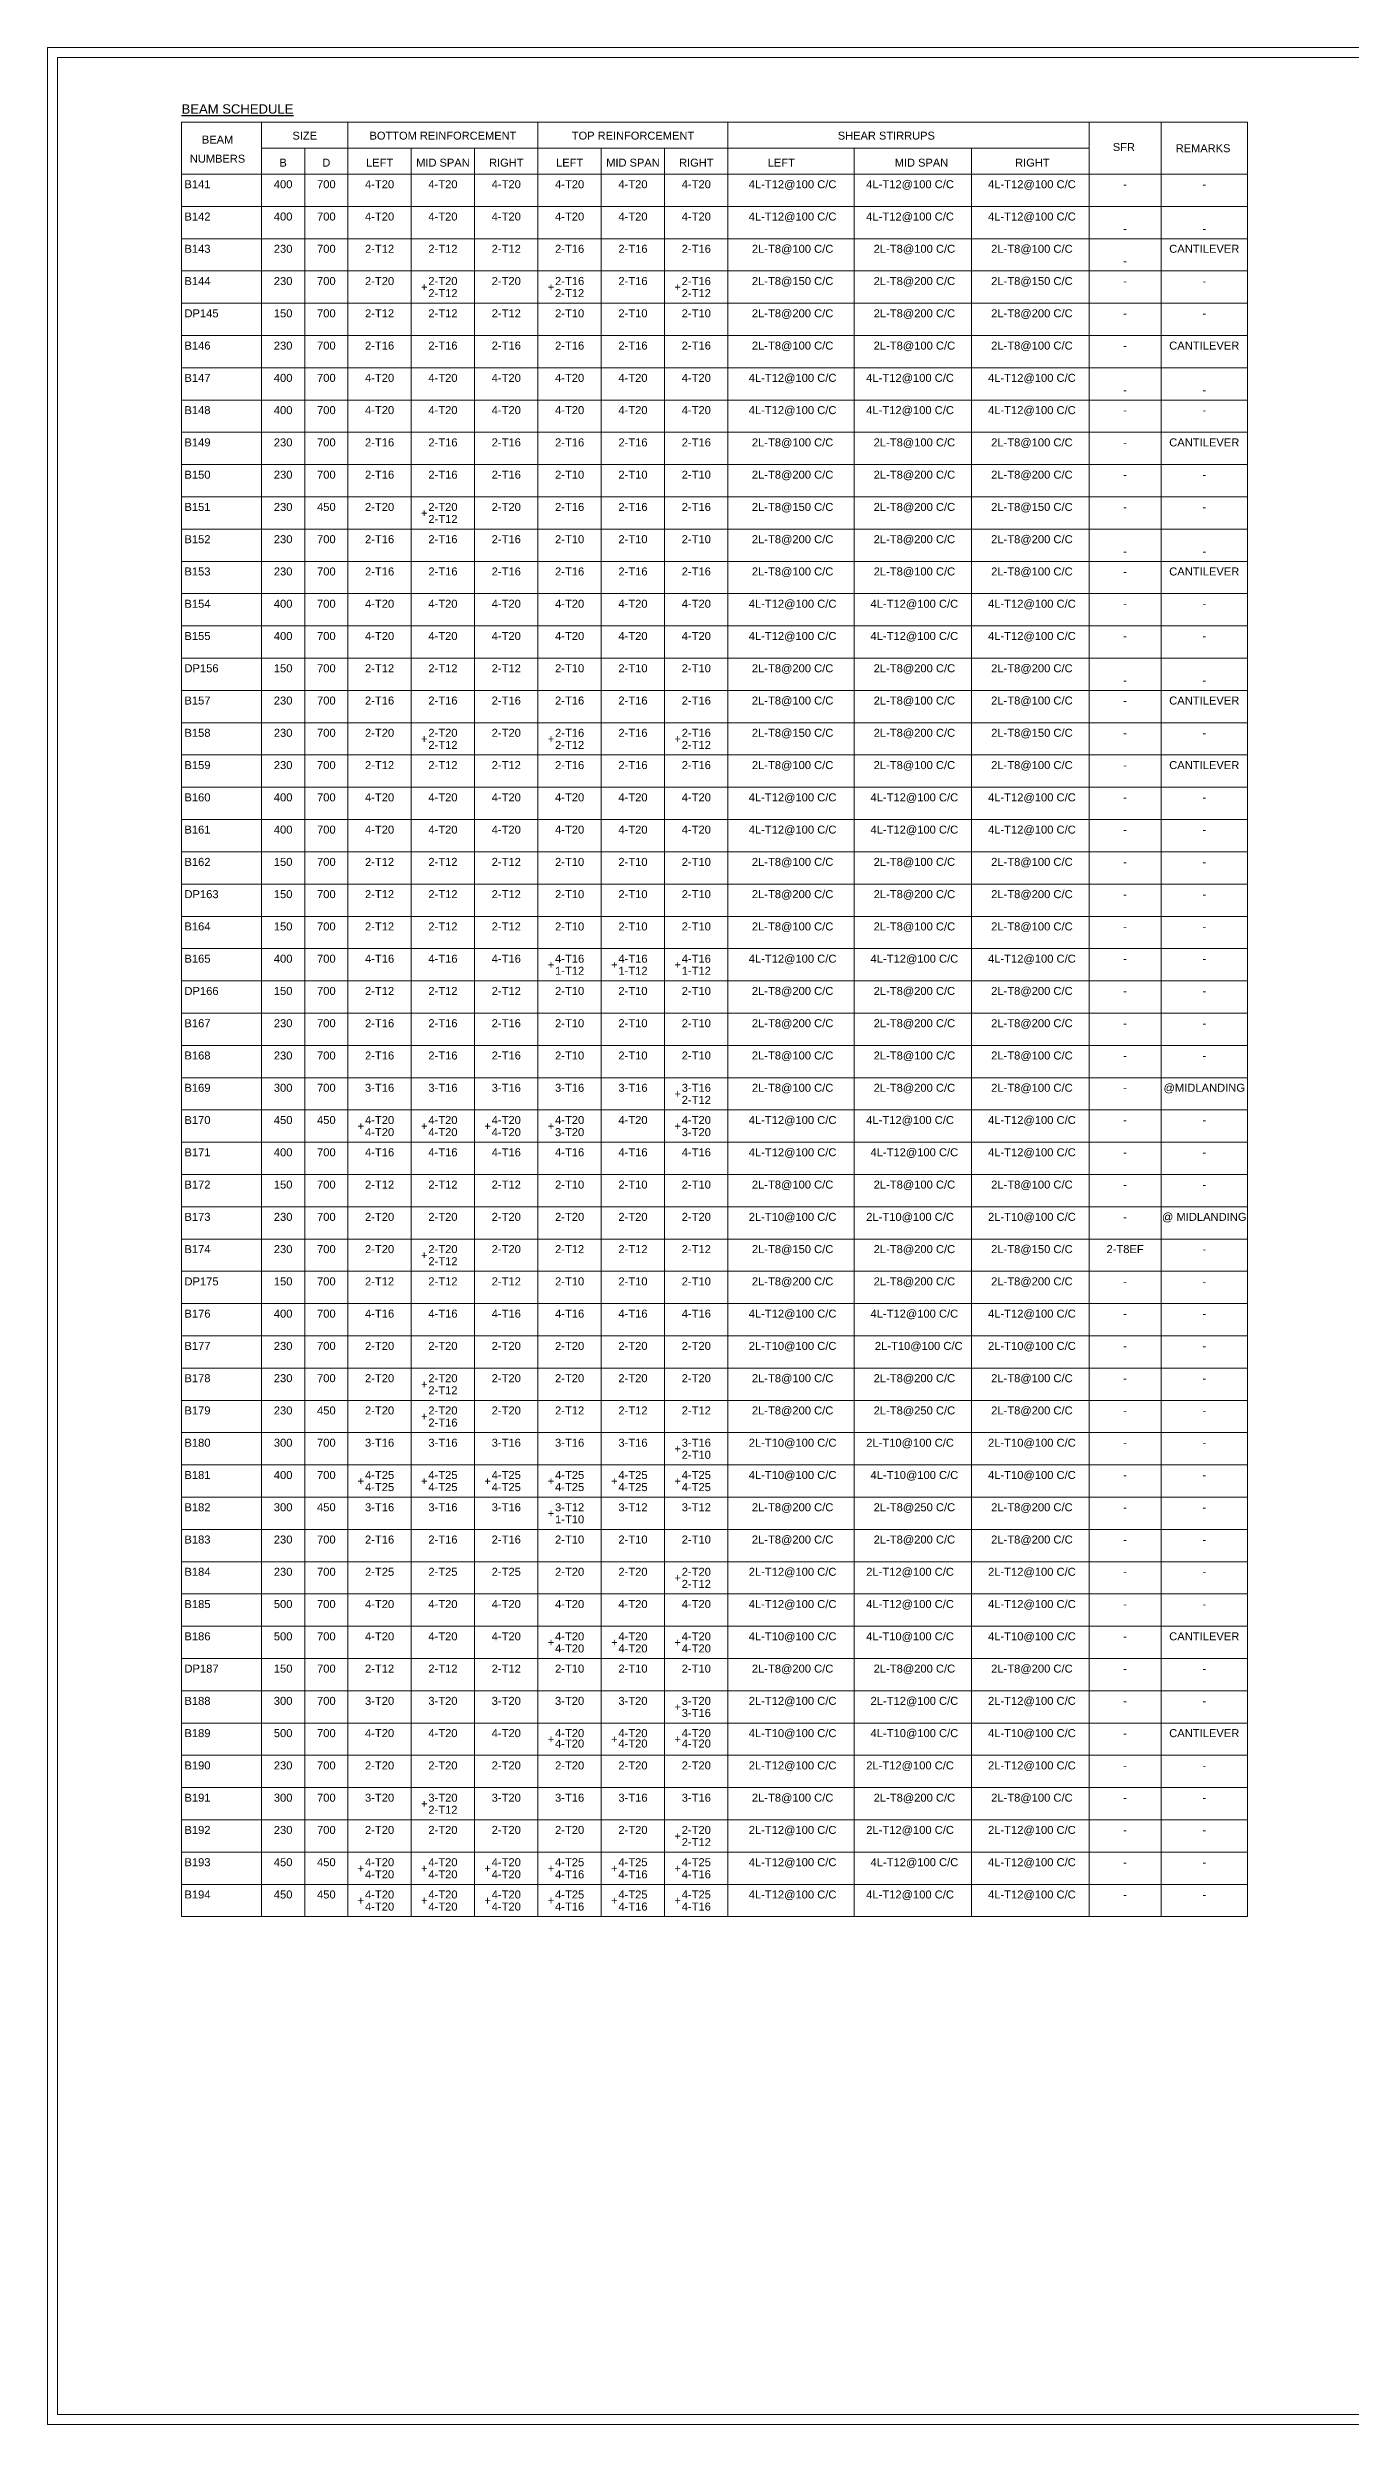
# Model space of a CAD drawing. Header units: metres. Extents: x 1798258 to 2151262, y -74142 to -14742.
# Drawn here: x 1977484 to 2010067, y -74142 to -14742 of the extents above; entities that cross this region are included whole.
import ezdxf
from ezdxf.enums import TextEntityAlignment as Align

# ---------------------------------------------------------------- set-up
doc = ezdxf.new("R2010")
doc.units = ezdxf.units.M
doc.header["$MEASUREMENT"] = 0
doc.layers.add('JW_  SCHEDULE', color=7, linetype='Continuous')
doc.layers.add('Schedule Header', color=4, linetype='Continuous')
doc.layers.add('JW_  TEMPLATE', color=7, linetype='Continuous', lineweight=0)
doc.layers.add('JW_SCHEDULE LINE', color=8, linetype='Continuous', lineweight=20)
doc.styles.add('SC-FGT2', font='sanss___.ttf')
doc.styles.add('SC-FTG1', font='sanss___.ttf')

msp = doc.modelspace()

# ---------------------------------------------------------------- linework, layer by layer
at = {"layer": 'JW_  TEMPLATE'}
for points in [[(1977484.2, -14742.3), (1977484.2, -74142.3), (2061584.2, -74142.3), (2061584.2, -14742.3)], [(1977734.2, -14992.3), (1977734.2, -73892.3), (2061334.2, -73892.3), (2061334.2, -14992.3)]]:
    msp.add_lwpolyline(points, close=True, dxfattribs=at)
at = {"layer": 'JW_SCHEDULE LINE'}
for p, q in [((1980836.2, -16610.7), (2007490.3, -16610.7)), ((1980836.2, -16610.7), (1980836.2, -61452.3)), ((1982836.2, -16610.7), (1982836.2, -61452.3)), ((1984996.2, -16610.7), (1984996.2, -61452.3)), ((1989748.2, -16610.7), (1989748.2, -61452.3)), ((1994500.2, -16610.7), (1994500.2, -61452.3)), ((2003530.3, -16610.7), (2003530.3, -61452.3)), ((2005330.3, -16610.7), (2005330.3, -61452.3)), ((2007490.3, -16610.7), (2007490.3, -61452.3)), ((1982836.2, -17258.7), (2003530.3, -17258.7)), ((1983916.2, -17258.7), (1983916.2, -61452.3)), ((1986580.2, -17258.7), (1986580.2, -61452.3)), ((1988164.2, -17258.7), (1988164.2, -61452.3)), ((1991332.2, -17258.7), (1991332.2, -61452.3)), ((1992916.2, -17258.7), (1992916.2, -61452.3)), ((1997654.2, -17258.7), (1997654.2, -61452.3)), ((2000592.3, -17258.7), (2000592.3, -61452.3)), ((1980836.2, -17906.7), (2007490.3, -17906.7)), ((1980836.2, -18713.1), (2007490.3, -18713.1)), ((1980836.2, -19519.5), (2007490.3, -19519.5)), ((1980836.2, -20325.9), (2007490.3, -20325.9)), ((1980836.2, -21132.3), (2007490.3, -21132.3)), ((1980836.2, -21938.7), (2007490.3, -21938.7)), ((1980836.2, -22745.1), (2007490.3, -22745.1)), ((1980836.2, -23551.5), (2007490.3, -23551.5)), ((1980836.2, -24357.9), (2007490.3, -24357.9)), ((1980836.2, -25164.3), (2007490.3, -25164.3)), ((1980836.2, -25970.7), (2007490.3, -25970.7)), ((1980836.2, -26777.1), (2007490.3, -26777.1)), ((1980836.2, -27583.5), (2007490.3, -27583.5)), ((1980836.2, -28389.9), (2007490.3, -28389.9)), ((1980836.2, -29196.3), (2007490.3, -29196.3)), ((1980836.2, -30002.7), (2007490.3, -30002.7)), ((1980836.2, -30809.1), (2007490.3, -30809.1)), ((1980836.2, -31615.5), (2007490.3, -31615.5)), ((1980836.2, -32421.9), (2007490.3, -32421.9)), ((1980836.2, -33228.3), (2007490.3, -33228.3)), ((1980836.2, -34034.7), (2007490.3, -34034.7)), ((1980836.2, -34841.1), (2007490.3, -34841.1)), ((1980836.2, -35647.5), (2007490.3, -35647.5)), ((1980836.2, -36453.9), (2007490.3, -36453.9)), ((1980836.2, -37260.3), (2007490.3, -37260.3)), ((1980836.2, -38066.7), (2007490.3, -38066.7)), ((1980836.2, -38873.1), (2007490.3, -38873.1)), ((1980836.2, -39679.5), (2007490.3, -39679.5)), ((1980836.2, -40485.9), (2007490.3, -40485.9)), ((1980836.2, -41292.3), (2007490.3, -41292.3)), ((1980836.2, -42098.7), (2007490.3, -42098.7)), ((1980836.2, -42905.1), (2007490.3, -42905.1)), ((1980836.2, -43711.5), (2007490.3, -43711.5)), ((1980836.2, -44517.9), (2007490.3, -44517.9)), ((1980836.2, -45324.3), (2007490.3, -45324.3)), ((1980836.2, -46130.7), (2007490.3, -46130.7)), ((1980836.2, -46937.1), (2007490.3, -46937.1)), ((1980836.2, -47743.5), (2007490.3, -47743.5)), ((1980836.2, -48549.9), (2007490.3, -48549.9)), ((1980836.2, -49356.3), (2007490.3, -49356.3)), ((1980836.2, -50162.7), (2007490.3, -50162.7)), ((1980836.2, -50969.1), (2007490.3, -50969.1)), ((1980836.2, -51775.5), (2007490.3, -51775.5)), ((1980836.2, -52581.9), (2007490.3, -52581.9)), ((1980836.2, -53388.3), (2007490.3, -53388.3)), ((1980836.2, -54194.7), (2007490.3, -54194.7)), ((1980836.2, -55001.1), (2007490.3, -55001.1)), ((1980836.2, -55807.5), (2007490.3, -55807.5)), ((1980836.2, -56613.9), (2007490.3, -56613.9)), ((1980836.2, -57420.3), (2007490.3, -57420.3)), ((1980836.2, -58226.7), (2007490.3, -58226.7)), ((1980836.2, -59033.1), (2007490.3, -59033.1)), ((1980836.2, -59839.5), (2007490.3, -59839.5)), ((1980836.2, -60645.9), (2007490.3, -60645.9)), ((1980836.2, -61452.3), (2007490.3, -61452.3))]:
    msp.add_line(p, q, dxfattribs=at)

# ---------------------------------------------------------------- texts
at = {"layer": 'JW_  SCHEDULE', "style": 'SC-FGT2'}
for s, p in [('B141', (1980908.2, -18158.7)), ('B142', (1980908.2, -18965.1)), ('B143', (1980908.2, -19771.5)), ('B144', (1980908.2, -20577.9)), ('DP145', (1980908.2, -21384.3)), ('B146', (1980908.2, -22190.7)), ('B147', (1980908.2, -22997.1)), ('B148', (1980908.2, -23803.5)), ('B149', (1980908.2, -24609.9)), ('B150', (1980908.2, -25416.3)), ('B151', (1980908.2, -26222.7)), ('B152', (1980908.2, -27029.1)), ('B153', (1980908.2, -27835.5)), ('B154', (1980908.2, -28641.9)), ('B155', (1980908.2, -29448.3)), ('DP156', (1980908.2, -30254.7)), ('B157', (1980908.2, -31061.1)), ('B158', (1980908.2, -31867.5)), ('B159', (1980908.2, -32673.9)), ('B160', (1980908.2, -33480.3)), ('B161', (1980908.2, -34286.7)), ('B162', (1980908.2, -35093.1)), ('DP163', (1980908.2, -35899.5)), ('B164', (1980908.2, -36705.9)), ('B165', (1980908.2, -37512.3)), ('DP166', (1980908.2, -38318.7)), ('B167', (1980908.2, -39125.1)), ('B168', (1980908.2, -39931.5)), ('B169', (1980908.2, -40737.9)), ('B170', (1980908.2, -41544.3)), ('B171', (1980908.2, -42350.7)), ('B172', (1980908.2, -43157.1)), ('B173', (1980908.2, -43963.5)), ('B174', (1980908.2, -44769.9)), ('DP175', (1980908.2, -45576.3)), ('B176', (1980908.2, -46382.7)), ('B177', (1980908.2, -47189.1)), ('B178', (1980908.2, -47995.5)), ('B179', (1980908.2, -48801.9)), ('B180', (1980908.2, -49608.3)), ('B181', (1980908.2, -50414.7)), ('B182', (1980908.2, -51221.1)), ('B183', (1980908.2, -52027.5)), ('B184', (1980908.2, -52833.9)), ('B185', (1980908.2, -53640.3)), ('B186', (1980908.2, -54446.7)), ('DP187', (1980908.2, -55253.1)), ('B188', (1980908.2, -56059.5)), ('B189', (1980908.2, -56865.9)), ('B190', (1980908.2, -57672.3)), ('B191', (1980908.2, -58478.7)), ('B192', (1980908.2, -59285.1)), ('B193', (1980908.2, -60091.5)), ('B194', (1980908.2, -60897.9))]:
    msp.add_text(s, height=200, dxfattribs=at).set_placement(p, align=Align.MIDDLE_LEFT)
for s, p in [('400', (1983376.2, -18158.7)), ('700', (1984456.2, -18158.7)), ('4-T20', (1985788.2, -18158.7)), ('4-T20', (1987372.2, -18158.7)), ('4-T20', (1988956.2, -18158.7)), ('4-T20', (1990540.2, -18158.7)), ('4-T20', (1992124.2, -18158.7)), ('4-T20', (1993708.2, -18158.7)), (' 4L-T12@100 C/C', (1996077.2, -18158.7)), (' 4L-T12@100 C/C', (1999015.2, -18158.7)), (' 4L-T12@100 C/C', (2002061.3, -18158.7)), ('-', (2004430.3, -18158.7)), ('-', (2006410.3, -18158.7)), ('400', (1983376.2, -18965.1)), ('700', (1984456.2, -18965.1)), ('4-T20', (1985788.2, -18965.1)), ('4-T20', (1987372.2, -18965.1)), ('4-T20', (1988956.2, -18965.1)), ('4-T20', (1990540.2, -18965.1)), ('4-T20', (1992124.2, -18965.1)), ('4-T20', (1993708.2, -18965.1)), (' 4L-T12@100 C/C', (1996077.2, -18965.1)), (' 4L-T12@100 C/C', (1999015.2, -18965.1)), (' 4L-T12@100 C/C', (2002061.3, -18965.1)), ('-', (2004430.3, -19267.5)), ('-', (2006410.3, -19267.5)), ('230', (1983376.2, -19771.5)), ('700', (1984456.2, -19771.5)), ('2-T12', (1985788.2, -19771.5)), ('2-T12', (1987372.2, -19771.5)), ('2-T12', (1988956.2, -19771.5)), ('2-T16', (1990540.2, -19771.5)), ('2-T16', (1992124.2, -19771.5)), ('2-T16', (1993708.2, -19771.5)), (' 2L-T8@100 C/C', (1996077.2, -19771.5)), (' 2L-T8@100 C/C', (1999123.2, -19771.5)), (' 2L-T8@100 C/C', (2002061.3, -19771.5)), ('-', (2004430.3, -20073.9)), ('CANTILEVER', (2006410.3, -19771.5)), ('230', (1983376.2, -20577.9)), ('700', (1984456.2, -20577.9)), ('2-T20', (1985788.2, -20577.9)), ('+', (1986904.2, -20729.1)), ('2-T20', (1987372.2, -20577.9)), ('2-T12', (1987372.2, -20880.3)), ('2-T20', (1988956.2, -20577.9)), ('+', (1990072.2, -20729.1)), ('2-T16', (1990540.2, -20577.9)), ('2-T12', (1990540.2, -20880.3)), ('2-T16', (1992124.2, -20577.9)), ('+', (1993240.2, -20729.1)), ('2-T16', (1993708.2, -20577.9)), ('2-T12', (1993708.2, -20880.3)), (' 2L-T8@150 C/C', (1996077.2, -20577.9)), (' 2L-T8@200 C/C', (1999123.2, -20577.9)), (' 2L-T8@150 C/C', (2002061.3, -20577.9)), ('-', (2004430.3, -20577.9)), ('-', (2006410.3, -20577.9)), ('150', (1983376.2, -21384.3)), ('700', (1984456.2, -21384.3)), ('2-T12', (1985788.2, -21384.3)), ('2-T12', (1987372.2, -21384.3)), ('2-T12', (1988956.2, -21384.3)), ('2-T10', (1990540.2, -21384.3)), ('2-T10', (1992124.2, -21384.3)), ('2-T10', (1993708.2, -21384.3)), (' 2L-T8@200 C/C', (1996077.2, -21384.3)), (' 2L-T8@200 C/C', (1999123.2, -21384.3)), (' 2L-T8@200 C/C', (2002061.3, -21384.3)), ('-', (2004430.3, -21384.3)), ('-', (2006410.3, -21384.3)), ('230', (1983376.2, -22190.7)), ('700', (1984456.2, -22190.7)), ('2-T16', (1985788.2, -22190.7)), ('2-T16', (1987372.2, -22190.7)), ('2-T16', (1988956.2, -22190.7)), ('2-T16', (1990540.2, -22190.7)), ('2-T16', (1992124.2, -22190.7)), ('2-T16', (1993708.2, -22190.7)), (' 2L-T8@100 C/C', (1996077.2, -22190.7)), (' 2L-T8@100 C/C', (1999123.2, -22190.7)), (' 2L-T8@100 C/C', (2002061.3, -22190.7)), ('-', (2004430.3, -22190.7)), ('CANTILEVER', (2006410.3, -22190.7)), ('400', (1983376.2, -22997.1)), ('700', (1984456.2, -22997.1)), ('4-T20', (1985788.2, -22997.1)), ('4-T20', (1987372.2, -22997.1)), ('4-T20', (1988956.2, -22997.1)), ('4-T20', (1990540.2, -22997.1)), ('4-T20', (1992124.2, -22997.1)), ('4-T20', (1993708.2, -22997.1)), (' 4L-T12@100 C/C', (1996077.2, -22997.1)), (' 4L-T12@100 C/C', (1999015.2, -22997.1)), (' 4L-T12@100 C/C', (2002061.3, -22997.1)), ('400', (1983376.2, -23803.5)), ('700', (1984456.2, -23803.5)), ('4-T20', (1985788.2, -23803.5)), ('4-T20', (1987372.2, -23803.5)), ('4-T20', (1988956.2, -23803.5)), ('4-T20', (1990540.2, -23803.5)), ('4-T20', (1992124.2, -23803.5)), ('4-T20', (1993708.2, -23803.5)), (' 4L-T12@100 C/C', (1996077.2, -23803.5)), (' 4L-T12@100 C/C', (1999015.2, -23803.5)), (' 4L-T12@100 C/C', (2002061.3, -23803.5)), ('-', (2004430.3, -23299.5)), ('-', (2006410.3, -23299.5)), ('-', (2004430.3, -23803.5)), ('-', (2006410.3, -23803.5)), ('230', (1983376.2, -24609.9)), ('700', (1984456.2, -24609.9)), ('2-T16', (1985788.2, -24609.9)), ('2-T16', (1987372.2, -24609.9)), ('2-T16', (1988956.2, -24609.9)), ('2-T16', (1990540.2, -24609.9)), ('2-T16', (1992124.2, -24609.9)), ('2-T16', (1993708.2, -24609.9)), (' 2L-T8@100 C/C', (1996077.2, -24609.9)), (' 2L-T8@100 C/C', (1999123.2, -24609.9)), (' 2L-T8@100 C/C', (2002061.3, -24609.9)), ('-', (2004430.3, -24609.9)), ('CANTILEVER', (2006410.3, -24609.9)), ('230', (1983376.2, -25416.3)), ('700', (1984456.2, -25416.3)), ('2-T16', (1985788.2, -25416.3)), ('2-T16', (1987372.2, -25416.3)), ('2-T16', (1988956.2, -25416.3)), ('2-T10', (1990540.2, -25416.3)), ('2-T10', (1992124.2, -25416.3)), ('2-T10', (1993708.2, -25416.3)), (' 2L-T8@200 C/C', (1996077.2, -25416.3)), (' 2L-T8@200 C/C', (1999123.2, -25416.3)), (' 2L-T8@200 C/C', (2002061.3, -25416.3)), ('-', (2004430.3, -25416.3)), ('-', (2006410.3, -25416.3)), ('230', (1983376.2, -26222.7)), ('450', (1984456.2, -26222.7)), ('2-T20', (1985788.2, -26222.7)), ('2-T20', (1987372.2, -26222.7)), ('2-T20', (1988956.2, -26222.7)), ('2-T16', (1990540.2, -26222.7)), ('2-T16', (1992124.2, -26222.7)), ('2-T16', (1993708.2, -26222.7)), (' 2L-T8@150 C/C', (1996077.2, -26222.7)), (' 2L-T8@200 C/C', (1999123.2, -26222.7)), (' 2L-T8@150 C/C', (2002061.3, -26222.7)), ('+', (1986904.2, -26373.9)), ('2-T12', (1987372.2, -26525.1)), ('-', (2004430.3, -26222.7)), ('-', (2006410.3, -26222.7)), ('230', (1983376.2, -27029.1)), ('700', (1984456.2, -27029.1)), ('2-T16', (1985788.2, -27029.1)), ('2-T16', (1987372.2, -27029.1)), ('2-T16', (1988956.2, -27029.1)), ('2-T10', (1990540.2, -27029.1)), ('2-T10', (1992124.2, -27029.1)), ('2-T10', (1993708.2, -27029.1)), (' 2L-T8@200 C/C', (1996077.2, -27029.1)), (' 2L-T8@200 C/C', (1999123.2, -27029.1)), (' 2L-T8@200 C/C', (2002061.3, -27029.1)), ('230', (1983376.2, -27835.5)), ('700', (1984456.2, -27835.5)), ('2-T16', (1985788.2, -27835.5)), ('2-T16', (1987372.2, -27835.5)), ('2-T16', (1988956.2, -27835.5)), ('2-T16', (1990540.2, -27835.5)), ('2-T16', (1992124.2, -27835.5)), ('2-T16', (1993708.2, -27835.5)), (' 2L-T8@100 C/C', (1996077.2, -27835.5)), (' 2L-T8@100 C/C', (1999123.2, -27835.5)), (' 2L-T8@100 C/C', (2002061.3, -27835.5)), ('-', (2004430.3, -27331.5)), ('-', (2004430.3, -27835.5)), ('CANTILEVER', (2006410.3, -27835.5)), ('-', (2006410.3, -27331.5)), ('400', (1983376.2, -28641.9)), ('700', (1984456.2, -28641.9)), ('4-T20', (1985788.2, -28641.9)), ('4-T20', (1987372.2, -28641.9)), ('4-T20', (1988956.2, -28641.9)), ('4-T20', (1990540.2, -28641.9)), ('4-T20', (1992124.2, -28641.9)), ('4-T20', (1993708.2, -28641.9)), (' 4L-T12@100 C/C', (1996077.2, -28641.9)), (' 4L-T12@100 C/C', (1999121.1, -28641.9)), (' 4L-T12@100 C/C', (2002061.3, -28641.9)), ('-', (2004430.3, -28641.9)), ('-', (2006410.3, -28641.9)), ('400', (1983376.2, -29448.3)), ('700', (1984456.2, -29448.3)), ('4-T20', (1985788.2, -29448.3)), ('4-T20', (1987372.2, -29448.3)), ('4-T20', (1988956.2, -29448.3)), ('4-T20', (1990540.2, -29448.3)), ('4-T20', (1992124.2, -29448.3)), ('4-T20', (1993708.2, -29448.3)), (' 4L-T12@100 C/C', (1996077.2, -29448.3)), (' 4L-T12@100 C/C', (1999121.1, -29448.3)), (' 4L-T12@100 C/C', (2002061.3, -29448.3)), ('-', (2004430.3, -29448.3)), ('-', (2006410.3, -29448.3)), ('150', (1983376.2, -30254.7)), ('700', (1984456.2, -30254.7)), ('2-T12', (1985788.2, -30254.7)), ('2-T12', (1987372.2, -30254.7)), ('2-T12', (1988956.2, -30254.7)), ('2-T10', (1990540.2, -30254.7)), ('2-T10', (1992124.2, -30254.7)), ('2-T10', (1993708.2, -30254.7)), (' 2L-T8@200 C/C', (1996077.2, -30254.7)), (' 2L-T8@200 C/C', (1999123.2, -30254.7)), (' 2L-T8@200 C/C', (2002061.3, -30254.7)), ('-', (2004430.3, -30557.1)), ('-', (2006410.3, -30557.1)), ('230', (1983376.2, -31061.1)), ('700', (1984456.2, -31061.1)), ('2-T16', (1985788.2, -31061.1)), ('2-T16', (1987372.2, -31061.1)), ('2-T16', (1988956.2, -31061.1)), ('2-T16', (1990540.2, -31061.1)), ('2-T16', (1992124.2, -31061.1)), ('2-T16', (1993708.2, -31061.1)), (' 2L-T8@100 C/C', (1996077.2, -31061.1)), (' 2L-T8@100 C/C', (1999123.2, -31061.1)), (' 2L-T8@100 C/C', (2002061.3, -31061.1)), ('-', (2004430.3, -31061.1)), ('CANTILEVER', (2006410.3, -31061.1)), ('230', (1983376.2, -31867.5)), ('700', (1984456.2, -31867.5)), ('2-T20', (1985788.2, -31867.5)), ('+', (1986904.2, -32018.7)), ('2-T20', (1987372.2, -31867.5)), ('2-T12', (1987372.2, -32169.9)), ('2-T20', (1988956.2, -31867.5)), ('+', (1990072.2, -32018.7)), ('2-T16', (1990540.2, -31867.5)), ('2-T12', (1990540.2, -32169.9)), ('2-T16', (1992124.2, -31867.5)), ('+', (1993240.2, -32018.7)), ('2-T16', (1993708.2, -31867.5)), ('2-T12', (1993708.2, -32169.9)), (' 2L-T8@150 C/C', (1996077.2, -31867.5)), (' 2L-T8@200 C/C', (1999123.2, -31867.5)), (' 2L-T8@150 C/C', (2002061.3, -31867.5)), ('-', (2004430.3, -31867.5)), ('-', (2006410.3, -31867.5)), ('230', (1983376.2, -32673.9)), ('700', (1984456.2, -32673.9)), ('2-T12', (1985788.2, -32673.9)), ('2-T12', (1987372.2, -32673.9)), ('2-T12', (1988956.2, -32673.9)), ('2-T16', (1990540.2, -32673.9)), ('2-T16', (1992124.2, -32673.9)), ('2-T16', (1993708.2, -32673.9)), (' 2L-T8@100 C/C', (1996077.2, -32673.9)), (' 2L-T8@100 C/C', (1999123.2, -32673.9)), (' 2L-T8@100 C/C', (2002061.3, -32673.9)), ('CANTILEVER', (2006410.3, -32673.9)), ('-', (2004430.3, -32673.9)), ('400', (1983376.2, -33480.3)), ('700', (1984456.2, -33480.3)), ('4-T20', (1985788.2, -33480.3)), ('4-T20', (1987372.2, -33480.3)), ('4-T20', (1988956.2, -33480.3)), ('4-T20', (1990540.2, -33480.3)), ('4-T20', (1992124.2, -33480.3)), ('4-T20', (1993708.2, -33480.3)), (' 4L-T12@100 C/C', (1996077.2, -33480.3)), (' 4L-T12@100 C/C', (1999121.1, -33480.3)), (' 4L-T12@100 C/C', (2002061.3, -33480.3)), ('-', (2004430.3, -33480.3)), ('-', (2006410.3, -33480.3)), ('400', (1983376.2, -34286.7)), ('700', (1984456.2, -34286.7)), ('4-T20', (1985788.2, -34286.7)), ('4-T20', (1987372.2, -34286.7)), ('4-T20', (1988956.2, -34286.7)), ('4-T20', (1990540.2, -34286.7)), ('4-T20', (1992124.2, -34286.7)), ('4-T20', (1993708.2, -34286.7)), (' 4L-T12@100 C/C', (1996077.2, -34286.7)), (' 4L-T12@100 C/C', (1999121.1, -34286.7)), (' 4L-T12@100 C/C', (2002061.3, -34286.7)), ('-', (2004430.3, -34286.7)), ('-', (2006410.3, -34286.7)), ('150', (1983376.2, -35093.1)), ('700', (1984456.2, -35093.1)), ('2-T12', (1985788.2, -35093.1)), ('2-T12', (1987372.2, -35093.1)), ('2-T12', (1988956.2, -35093.1)), ('2-T10', (1990540.2, -35093.1)), ('2-T10', (1992124.2, -35093.1)), ('2-T10', (1993708.2, -35093.1)), (' 2L-T8@100 C/C', (1996077.2, -35093.1)), (' 2L-T8@100 C/C', (1999123.2, -35093.1)), (' 2L-T8@100 C/C', (2002061.3, -35093.1)), ('-', (2004430.3, -35093.1)), ('-', (2006410.3, -35093.1)), ('150', (1983376.2, -35899.5)), ('700', (1984456.2, -35899.5)), ('2-T12', (1985788.2, -35899.5)), ('2-T12', (1987372.2, -35899.5)), ('2-T12', (1988956.2, -35899.5)), ('2-T10', (1990540.2, -35899.5)), ('2-T10', (1992124.2, -35899.5)), ('2-T10', (1993708.2, -35899.5)), (' 2L-T8@200 C/C', (1996077.2, -35899.5)), (' 2L-T8@200 C/C', (1999123.2, -35899.5)), (' 2L-T8@200 C/C', (2002061.3, -35899.5)), ('-', (2004430.3, -35899.5)), ('-', (2006410.3, -35899.5)), ('150', (1983376.2, -36705.9)), ('700', (1984456.2, -36705.9)), ('2-T12', (1985788.2, -36705.9)), ('2-T12', (1987372.2, -36705.9)), ('2-T12', (1988956.2, -36705.9)), ('2-T10', (1990540.2, -36705.9)), ('2-T10', (1992124.2, -36705.9)), ('2-T10', (1993708.2, -36705.9)), (' 2L-T8@100 C/C', (1996077.2, -36705.9)), (' 2L-T8@100 C/C', (1999123.2, -36705.9)), (' 2L-T8@100 C/C', (2002061.3, -36705.9)), ('-', (2004430.3, -36705.9)), ('-', (2006410.3, -36705.9)), ('400', (1983376.2, -37512.3)), ('700', (1984456.2, -37512.3)), ('4-T16', (1985788.2, -37512.3)), ('4-T16', (1987372.2, -37512.3)), ('4-T16', (1988956.2, -37512.3)), ('4-T16', (1990540.2, -37512.3)), ('4-T16', (1992124.2, -37512.3)), ('4-T16', (1993708.2, -37512.3)), (' 4L-T12@100 C/C', (1996077.2, -37512.3)), (' 4L-T12@100 C/C', (1999123.2, -37512.3)), (' 4L-T12@100 C/C', (2002061.3, -37512.3)), ('+', (1990072.2, -37663.5)), ('1-T12', (1990540.2, -37814.7)), ('+', (1991656.2, -37663.5)), ('1-T12', (1992124.2, -37814.7)), ('+', (1993240.2, -37663.5)), ('1-T12', (1993708.2, -37814.7)), ('-', (2004430.3, -37512.3)), ('-', (2006410.3, -37512.3)), ('150', (1983376.2, -38318.7)), ('700', (1984456.2, -38318.7)), ('2-T12', (1985788.2, -38318.7)), ('2-T12', (1987372.2, -38318.7)), ('2-T12', (1988956.2, -38318.7)), ('2-T10', (1990540.2, -38318.7)), ('2-T10', (1992124.2, -38318.7)), ('2-T10', (1993708.2, -38318.7)), (' 2L-T8@200 C/C', (1996077.2, -38318.7)), (' 2L-T8@200 C/C', (1999123.2, -38318.7)), (' 2L-T8@200 C/C', (2002061.3, -38318.7)), ('-', (2004430.3, -38318.7)), ('-', (2006410.3, -38318.7)), ('230', (1983376.2, -39125.1)), ('700', (1984456.2, -39125.1)), ('2-T16', (1985788.2, -39125.1)), ('2-T16', (1987372.2, -39125.1)), ('2-T16', (1988956.2, -39125.1)), ('2-T10', (1990540.2, -39125.1)), ('2-T10', (1992124.2, -39125.1)), ('2-T10', (1993708.2, -39125.1)), (' 2L-T8@200 C/C', (1996077.2, -39125.1)), (' 2L-T8@200 C/C', (1999123.2, -39125.1)), (' 2L-T8@200 C/C', (2002061.3, -39125.1)), ('-', (2004430.3, -39125.1)), ('-', (2006410.3, -39125.1)), ('230', (1983376.2, -39931.5)), ('700', (1984456.2, -39931.5)), ('2-T16', (1985788.2, -39931.5)), ('2-T16', (1987372.2, -39931.5)), ('2-T16', (1988956.2, -39931.5)), ('2-T10', (1990540.2, -39931.5)), ('2-T10', (1992124.2, -39931.5)), ('2-T10', (1993708.2, -39931.5)), (' 2L-T8@100 C/C', (1996077.2, -39931.5)), (' 2L-T8@100 C/C', (1999123.2, -39931.5)), (' 2L-T8@100 C/C', (2002061.3, -39931.5)), ('-', (2004430.3, -39931.5)), ('-', (2006410.3, -39931.5)), ('300', (1983376.2, -40737.9)), ('700', (1984456.2, -40737.9)), ('3-T16', (1985788.2, -40737.9)), ('3-T16', (1987372.2, -40737.9)), ('3-T16', (1988956.2, -40737.9)), ('3-T16', (1990540.2, -40737.9)), ('3-T16', (1992124.2, -40737.9)), ('+', (1993240.2, -40889.1)), ('3-T16', (1993708.2, -40737.9)), ('2-T12', (1993708.2, -41040.3)), (' 2L-T8@100 C/C', (1996077.2, -40737.9)), (' 2L-T8@200 C/C', (1999123.2, -40737.9)), (' 2L-T8@100 C/C', (2002061.3, -40737.9)), ('-', (2004430.3, -40737.9)), ('@MIDLANDING', (2006410.3, -40737.9)), ('450', (1983376.2, -41544.3)), ('450', (1984456.2, -41544.3)), ('4-T20', (1985788.2, -41544.3)), ('4-T20', (1987372.2, -41544.3)), ('4-T20', (1988956.2, -41544.3)), ('4-T20', (1990540.2, -41544.3)), ('4-T20', (1992124.2, -41544.3)), ('4-T20', (1993708.2, -41544.3)), (' 4L-T12@100 C/C', (1996077.2, -41544.3)), (' 4L-T12@100 C/C', (1999015.2, -41544.3)), (' 4L-T12@100 C/C', (2002061.3, -41544.3)), ('-', (2004430.3, -41544.3)), ('-', (2006410.3, -41544.3)), ('+', (1985320.2, -41695.5)), ('4-T20', (1985788.2, -41846.7)), ('+', (1986904.2, -41695.5)), ('4-T20', (1987372.2, -41846.7)), ('+', (1988488.2, -41695.5)), ('4-T20', (1988956.2, -41846.7)), ('+', (1990072.2, -41695.5)), ('3-T20', (1990540.2, -41846.7)), ('+', (1993240.2, -41695.5)), ('3-T20', (1993708.2, -41846.7)), ('400', (1983376.2, -42350.7)), ('700', (1984456.2, -42350.7)), ('4-T16', (1985788.2, -42350.7)), ('4-T16', (1987372.2, -42350.7)), ('4-T16', (1988956.2, -42350.7)), ('4-T16', (1990540.2, -42350.7)), ('4-T16', (1992124.2, -42350.7)), ('4-T16', (1993708.2, -42350.7)), (' 4L-T12@100 C/C', (1996077.2, -42350.7)), (' 4L-T12@100 C/C', (1999121.1, -42350.7)), (' 4L-T12@100 C/C', (2002061.3, -42350.7)), ('-', (2004430.3, -42350.7)), ('-', (2006410.3, -42350.7)), ('150', (1983376.2, -43157.1)), ('700', (1984456.2, -43157.1)), ('2-T12', (1985788.2, -43157.1)), ('2-T12', (1987372.2, -43157.1)), ('2-T12', (1988956.2, -43157.1)), ('2-T10', (1990540.2, -43157.1)), ('2-T10', (1992124.2, -43157.1)), ('2-T10', (1993708.2, -43157.1)), (' 2L-T8@100 C/C', (1996077.2, -43157.1)), (' 2L-T8@100 C/C', (1999123.2, -43157.1)), (' 2L-T8@100 C/C', (2002061.3, -43157.1)), ('-', (2004430.3, -43157.1)), ('-', (2006410.3, -43157.1)), ('230', (1983376.2, -43963.5)), ('700', (1984456.2, -43963.5)), ('2-T20', (1985788.2, -43963.5)), ('2-T20', (1987372.2, -43963.5)), ('2-T20', (1988956.2, -43963.5)), ('2-T20', (1990540.2, -43963.5)), ('2-T20', (1992124.2, -43963.5)), ('2-T20', (1993708.2, -43963.5)), (' 2L-T10@100 C/C', (1996077.2, -43963.5)), (' 2L-T10@100 C/C', (1999015.2, -43963.5)), (' 2L-T10@100 C/C', (2002061.3, -43963.5)), ('@ MIDLANDING', (2006410.3, -43963.5)), ('-', (2004430.3, -43963.5)), ('230', (1983376.2, -44769.9)), ('700', (1984456.2, -44769.9)), ('2-T20', (1985788.2, -44769.9)), ('+', (1986904.2, -44921.1)), ('2-T20', (1987372.2, -44769.9)), ('2-T12', (1987372.2, -45072.3)), ('2-T20', (1988956.2, -44769.9)), ('2-T12', (1990540.2, -44769.9)), ('2-T12', (1992124.2, -44769.9)), ('2-T12', (1993708.2, -44769.9)), (' 2L-T8@150 C/C', (1996077.2, -44769.9)), (' 2L-T8@200 C/C', (1999123.2, -44769.9)), (' 2L-T8@150 C/C', (2002061.3, -44769.9)), ('2-T8EF', (2004430.3, -44769.9)), ('-', (2006410.3, -44769.9)), ('150', (1983376.2, -45576.3)), ('700', (1984456.2, -45576.3)), ('2-T12', (1985788.2, -45576.3)), ('2-T12', (1987372.2, -45576.3)), ('2-T12', (1988956.2, -45576.3)), ('2-T10', (1990540.2, -45576.3)), ('2-T10', (1992124.2, -45576.3)), ('2-T10', (1993708.2, -45576.3)), (' 2L-T8@200 C/C', (1996077.2, -45576.3)), (' 2L-T8@200 C/C', (1999123.2, -45576.3)), (' 2L-T8@200 C/C', (2002061.3, -45576.3)), ('-', (2004430.3, -45576.3)), ('-', (2006410.3, -45576.3)), ('400', (1983376.2, -46382.7)), ('700', (1984456.2, -46382.7)), ('4-T16', (1985788.2, -46382.7)), ('4-T16', (1987372.2, -46382.7)), ('4-T16', (1988956.2, -46382.7)), ('4-T16', (1990540.2, -46382.7)), ('4-T16', (1992124.2, -46382.7)), ('4-T16', (1993708.2, -46382.7)), (' 4L-T12@100 C/C', (1996077.2, -46382.7)), (' 4L-T12@100 C/C', (1999121.1, -46382.7)), (' 4L-T12@100 C/C', (2002061.3, -46382.7)), ('-', (2004430.3, -46382.7)), ('-', (2006410.3, -46382.7)), ('230', (1983376.2, -47189.1)), ('700', (1984456.2, -47189.1)), ('2-T20', (1985788.2, -47189.1)), ('2-T20', (1987372.2, -47189.1)), ('2-T20', (1988956.2, -47189.1)), ('2-T20', (1990540.2, -47189.1)), ('2-T20', (1992124.2, -47189.1)), ('2-T20', (1993708.2, -47189.1)), (' 2L-T10@100 C/C', (1996077.2, -47189.1)), (' 2L-T10@100 C/C', (1999231.2, -47189.1)), (' 2L-T10@100 C/C', (2002061.3, -47189.1)), ('-', (2004430.3, -47189.1)), ('-', (2006410.3, -47189.1)), ('230', (1983376.2, -47995.5)), ('700', (1984456.2, -47995.5)), ('2-T20', (1985788.2, -47995.5)), ('+', (1986904.2, -48146.7)), ('2-T20', (1987372.2, -47995.5)), ('2-T20', (1988956.2, -47995.5)), ('2-T20', (1990540.2, -47995.5)), ('2-T20', (1992124.2, -47995.5)), ('2-T20', (1993708.2, -47995.5)), (' 2L-T8@100 C/C', (1996077.2, -47995.5)), (' 2L-T8@200 C/C', (1999123.2, -47995.5)), (' 2L-T8@100 C/C', (2002061.3, -47995.5)), ('-', (2004430.3, -47995.5)), ('-', (2006410.3, -47995.5)), ('230', (1983376.2, -48801.9)), ('450', (1984456.2, -48801.9)), ('2-T20', (1985788.2, -48801.9)), ('2-T12', (1987372.2, -48297.9)), ('2-T20', (1987372.2, -48801.9)), ('2-T20', (1988956.2, -48801.9)), ('2-T12', (1990540.2, -48801.9)), ('2-T12', (1992124.2, -48801.9)), ('2-T12', (1993708.2, -48801.9)), (' 2L-T8@200 C/C', (1996077.2, -48801.9)), (' 2L-T8@250 C/C', (1999123.2, -48801.9)), (' 2L-T8@200 C/C', (2002061.3, -48801.9)), ('+', (1986904.2, -48953.1)), ('2-T16', (1987372.2, -49104.3)), ('-', (2004430.3, -48801.9)), ('-', (2006410.3, -48801.9)), ('300', (1983376.2, -49608.3)), ('700', (1984456.2, -49608.3)), ('3-T16', (1985788.2, -49608.3)), ('3-T16', (1987372.2, -49608.3)), ('3-T16', (1988956.2, -49608.3)), ('3-T16', (1990540.2, -49608.3)), ('3-T16', (1992124.2, -49608.3)), ('+', (1993240.2, -49759.5)), ('3-T16', (1993708.2, -49608.3)), ('2-T10', (1993708.2, -49910.7)), (' 2L-T10@100 C/C', (1996077.2, -49608.3)), (' 2L-T10@100 C/C', (1999015.2, -49608.3)), (' 2L-T10@100 C/C', (2002061.3, -49608.3)), ('-', (2004430.3, -49608.3)), ('-', (2006410.3, -49608.3)), ('400', (1983376.2, -50414.7)), ('700', (1984456.2, -50414.7)), ('4-T25', (1985788.2, -50414.7)), ('4-T25', (1987372.2, -50414.7)), ('4-T25', (1988956.2, -50414.7)), ('4-T25', (1990540.2, -50414.7)), ('4-T25', (1992124.2, -50414.7)), ('4-T25', (1993708.2, -50414.7)), (' 4L-T10@100 C/C', (1996077.2, -50414.7)), (' 4L-T10@100 C/C', (1999123.2, -50414.7)), (' 4L-T10@100 C/C', (2002061.3, -50414.7)), ('-', (2004430.3, -50414.7)), ('-', (2006410.3, -50414.7)), ('+', (1985320.2, -50565.9)), ('4-T25', (1985788.2, -50717.1)), ('+', (1986904.2, -50565.9)), ('4-T25', (1987372.2, -50717.1)), ('+', (1988488.2, -50565.9)), ('4-T25', (1988956.2, -50717.1)), ('+', (1990072.2, -50565.9)), ('4-T25', (1990540.2, -50717.1)), ('+', (1991656.2, -50565.9)), ('4-T25', (1992124.2, -50717.1)), ('+', (1993240.2, -50565.9)), ('4-T25', (1993708.2, -50717.1)), ('300', (1983376.2, -51221.1)), ('450', (1984456.2, -51221.1)), ('3-T16', (1985788.2, -51221.1)), ('3-T16', (1987372.2, -51221.1)), ('3-T16', (1988956.2, -51221.1)), ('+', (1990072.2, -51372.3)), ('3-T12', (1990540.2, -51221.1)), ('1-T10', (1990540.2, -51523.5)), ('3-T12', (1992124.2, -51221.1)), ('3-T12', (1993708.2, -51221.1)), (' 2L-T8@200 C/C', (1996077.2, -51221.1)), (' 2L-T8@250 C/C', (1999123.2, -51221.1)), (' 2L-T8@200 C/C', (2002061.3, -51221.1)), ('-', (2004430.3, -51221.1)), ('-', (2006410.3, -51221.1)), ('230', (1983376.2, -52027.5)), ('700', (1984456.2, -52027.5)), ('2-T16', (1985788.2, -52027.5)), ('2-T16', (1987372.2, -52027.5)), ('2-T16', (1988956.2, -52027.5)), ('2-T10', (1990540.2, -52027.5)), ('2-T10', (1992124.2, -52027.5)), ('2-T10', (1993708.2, -52027.5)), (' 2L-T8@200 C/C', (1996077.2, -52027.5)), (' 2L-T8@200 C/C', (1999123.2, -52027.5)), (' 2L-T8@200 C/C', (2002061.3, -52027.5)), ('-', (2004430.3, -52027.5)), ('-', (2006410.3, -52027.5)), ('230', (1983376.2, -52833.9)), ('700', (1984456.2, -52833.9)), ('2-T25', (1985788.2, -52833.9)), ('2-T25', (1987372.2, -52833.9)), ('2-T25', (1988956.2, -52833.9)), ('2-T20', (1990540.2, -52833.9)), ('2-T20', (1992124.2, -52833.9)), ('2-T20', (1993708.2, -52833.9)), (' 2L-T12@100 C/C', (1996077.2, -52833.9)), (' 2L-T12@100 C/C', (1999015.2, -52833.9)), (' 2L-T12@100 C/C', (2002061.3, -52833.9)), ('-', (2004430.3, -52833.9)), ('-', (2006410.3, -52833.9)), ('+', (1993240.2, -52985.1)), ('2-T12', (1993708.2, -53136.3)), ('500', (1983376.2, -53640.3)), ('700', (1984456.2, -53640.3)), ('4-T20', (1985788.2, -53640.3)), ('4-T20', (1987372.2, -53640.3)), ('4-T20', (1988956.2, -53640.3)), ('4-T20', (1990540.2, -53640.3)), ('4-T20', (1992124.2, -53640.3)), ('4-T20', (1993708.2, -53640.3)), (' 4L-T12@100 C/C', (1996077.2, -53640.3)), (' 4L-T12@100 C/C', (1999015.2, -53640.3)), (' 4L-T12@100 C/C', (2002061.3, -53640.3)), ('-', (2004430.3, -53640.3)), ('-', (2006410.3, -53640.3)), ('500', (1983376.2, -54446.7)), ('700', (1984456.2, -54446.7)), ('4-T20', (1985788.2, -54446.7)), ('4-T20', (1987372.2, -54446.7)), ('4-T20', (1988956.2, -54446.7)), ('+', (1990072.2, -54597.9)), ('4-T20', (1990540.2, -54446.7)), ('4-T20', (1990540.2, -54749.1)), ('+', (1991656.2, -54597.9)), ('4-T20', (1992124.2, -54446.7)), ('4-T20', (1992124.2, -54749.1)), ('+', (1993240.2, -54597.9)), ('4-T20', (1993708.2, -54446.7)), ('4-T20', (1993708.2, -54749.1)), (' 4L-T10@100 C/C', (1996077.2, -54446.7)), (' 4L-T10@100 C/C', (1999015.2, -54446.7)), (' 4L-T10@100 C/C', (2002061.3, -54446.7)), ('-', (2004430.3, -54446.7)), ('CANTILEVER', (2006410.3, -54446.7)), ('150', (1983376.2, -55253.1)), ('700', (1984456.2, -55253.1)), ('2-T12', (1985788.2, -55253.1)), ('2-T12', (1987372.2, -55253.1)), ('2-T12', (1988956.2, -55253.1)), ('2-T10', (1990540.2, -55253.1)), ('2-T10', (1992124.2, -55253.1)), ('2-T10', (1993708.2, -55253.1)), (' 2L-T8@200 C/C', (1996077.2, -55253.1)), (' 2L-T8@200 C/C', (1999123.2, -55253.1)), (' 2L-T8@200 C/C', (2002061.3, -55253.1)), ('-', (2004430.3, -55253.1)), ('-', (2006410.3, -55253.1)), ('300', (1983376.2, -56059.5)), ('700', (1984456.2, -56059.5)), ('3-T20', (1985788.2, -56059.5)), ('3-T20', (1987372.2, -56059.5)), ('3-T20', (1988956.2, -56059.5)), ('3-T20', (1990540.2, -56059.5)), ('3-T20', (1992124.2, -56059.5)), ('+', (1993240.2, -56210.7)), ('3-T20', (1993708.2, -56059.5)), ('3-T16', (1993708.2, -56361.9)), (' 2L-T12@100 C/C', (1996077.2, -56059.5)), (' 2L-T12@100 C/C', (1999123.2, -56059.5)), (' 2L-T12@100 C/C', (2002061.3, -56059.5)), ('-', (2004430.3, -56059.5)), ('-', (2006410.3, -56059.5)), ('500', (1983376.2, -56865.9)), ('700', (1984456.2, -56865.9)), ('4-T20', (1985788.2, -56865.9)), ('4-T20', (1987372.2, -56865.9)), ('4-T20', (1988956.2, -56865.9)), ('+', (1990072.2, -57017.1)), ('4-T20', (1990540.2, -56865.9)), ('4-T20', (1990540.2, -57125.6)), ('+', (1991656.2, -57017.1)), ('4-T20', (1992124.2, -56865.9)), ('4-T20', (1992124.2, -57125.6)), ('+', (1993240.2, -57017.1)), ('4-T20', (1993708.2, -56865.9)), ('4-T20', (1993708.2, -57125.6)), (' 4L-T10@100 C/C', (1996077.2, -56865.9)), (' 4L-T10@100 C/C', (1999123.2, -56865.9)), (' 4L-T10@100 C/C', (2002061.3, -56865.9)), ('-', (2004430.3, -56865.9)), ('CANTILEVER', (2006410.3, -56865.9)), ('230', (1983376.2, -57672.3)), ('700', (1984456.2, -57672.3)), ('2-T20', (1985788.2, -57672.3)), ('2-T20', (1987372.2, -57672.3)), ('2-T20', (1988956.2, -57672.3)), ('2-T20', (1990540.2, -57672.3)), ('2-T20', (1992124.2, -57672.3)), ('2-T20', (1993708.2, -57672.3)), (' 2L-T12@100 C/C', (1996077.2, -57672.3)), (' 2L-T12@100 C/C', (1996077.2, -57672.3)), (' 2L-T12@100 C/C', (1999015.2, -57672.3)), (' 2L-T12@100 C/C', (2002061.3, -57672.3)), ('-', (2004430.3, -57672.3)), ('-', (2006410.3, -57672.3)), ('300', (1983376.2, -58478.7)), ('700', (1984456.2, -58478.7)), ('3-T20', (1985788.2, -58478.7)), ('+', (1986904.2, -58629.9)), ('3-T20', (1987372.2, -58478.7)), ('2-T12', (1987372.2, -58781.1)), ('3-T20', (1988956.2, -58478.7)), ('3-T16', (1990540.2, -58478.7)), ('3-T16', (1992124.2, -58478.7)), ('3-T16', (1993708.2, -58478.7)), (' 2L-T8@100 C/C', (1996077.2, -58478.7)), (' 2L-T8@200 C/C', (1999123.2, -58478.7)), (' 2L-T8@100 C/C', (2002061.3, -58478.7)), ('-', (2004430.3, -58478.7)), ('-', (2006410.3, -58478.7)), ('230', (1983376.2, -59285.1)), ('700', (1984456.2, -59285.1)), ('2-T20', (1985788.2, -59285.1)), ('2-T20', (1987372.2, -59285.1)), ('2-T20', (1988956.2, -59285.1)), ('2-T20', (1990540.2, -59285.1)), ('2-T20', (1992124.2, -59285.1)), ('+', (1993240.2, -59436.3)), ('2-T20', (1993708.2, -59285.1)), (' 2L-T12@100 C/C', (1996077.2, -59285.1)), (' 2L-T12@100 C/C', (1999015.2, -59285.1)), (' 2L-T12@100 C/C', (2002061.3, -59285.1)), ('-', (2004430.3, -59285.1)), ('-', (2006410.3, -59285.1)), ('450', (1983376.2, -60091.5)), ('450', (1984456.2, -60091.5)), ('4-T20', (1985788.2, -60091.5)), ('4-T20', (1987372.2, -60091.5)), ('4-T20', (1988956.2, -60091.5)), ('4-T25', (1990540.2, -60091.5)), ('4-T25', (1992124.2, -60091.5)), ('4-T25', (1993708.2, -60091.5)), ('2-T12', (1993708.2, -59587.5)), (' 4L-T12@100 C/C', (1996077.2, -60091.5)), (' 4L-T12@100 C/C', (1999123.2, -60091.5)), (' 4L-T12@100 C/C', (2002061.3, -60091.5)), ('+', (1985320.2, -60242.7)), ('4-T20', (1985788.2, -60393.9)), ('+', (1986904.2, -60242.7)), ('4-T20', (1987372.2, -60393.9)), ('+', (1988488.2, -60242.7)), ('4-T20', (1988956.2, -60393.9)), ('+', (1990072.2, -60242.7)), ('4-T16', (1990540.2, -60393.9)), ('+', (1991656.2, -60242.7)), ('4-T16', (1992124.2, -60393.9)), ('+', (1993240.2, -60242.7)), ('4-T16', (1993708.2, -60393.9)), ('-', (2004430.3, -60091.5)), ('-', (2006410.3, -60091.5)), ('450', (1983376.2, -60897.9)), ('450', (1984456.2, -60897.9)), ('+', (1985320.2, -61049.1)), ('4-T20', (1985788.2, -60897.9)), ('4-T20', (1985788.2, -61200.3)), ('+', (1986904.2, -61049.1)), ('4-T20', (1987372.2, -60897.9)), ('4-T20', (1987372.2, -61200.3)), ('+', (1988488.2, -61049.1)), ('4-T20', (1988956.2, -60897.9)), ('4-T20', (1988956.2, -61200.3)), ('+', (1990072.2, -61049.1)), ('4-T25', (1990540.2, -60897.9)), ('4-T16', (1990540.2, -61200.3)), ('+', (1991656.2, -61049.1)), ('4-T25', (1992124.2, -60897.9)), ('4-T16', (1992124.2, -61200.3)), ('+', (1993240.2, -61049.1)), ('4-T25', (1993708.2, -60897.9)), ('4-T16', (1993708.2, -61200.3)), (' 4L-T12@100 C/C', (1996077.2, -60897.9)), (' 4L-T12@100 C/C', (1999015.2, -60897.9)), (' 4L-T12@100 C/C', (2002061.3, -60897.9)), ('-', (2004430.3, -60897.9)), ('-', (2006410.3, -60897.9))]:
    msp.add_text(s, height=200, dxfattribs=at).set_placement(p, align=Align.MIDDLE_CENTER)
at = {"layer": 'Schedule Header', "style": 'SC-FTG1'}
msp.add_text('%%UBEAM SCHEDULE', height=234, dxfattribs=at).set_placement((1980836.2, -16394.7))
for s, p in [('BEAM', (1981736.5, -17042.7)), ('SFR', (2004400.2, -17228.6)), ('REMARKS', (2006380.2, -17258.7)), ('B', (1983376.2, -17618.7)), ('D', (1984456.2, -17618.7)), ('LEFT', (1985788.2, -17618.7)), ('MID SPAN', (1987372.2, -17618.7)), ('RIGHT', (1988956.2, -17618.7)), ('LEFT', (1990540.2, -17618.7)), ('MID SPAN', (1992124.2, -17618.7)), ('RIGHT', (1993708.2, -17618.7)), ('LEFT', (1995832.2, -17618.7)), ('MID SPAN', (1999338.6, -17618.7)), ('RIGHT', (2002110.6, -17618.7))]:
    msp.add_text(s, height=198, dxfattribs=at).set_placement(p, align=Align.MIDDLE)
for s, p in [('SIZE', (1983916.2, -17042.7)), ('BOTTOM REINFORCEMENT', (1987372.2, -17042.7)), ('TOP REINFORCEMENT', (1992124.2, -17042.7)), ('SHEAR STIRRUPS', (1998460.2, -17042.7)), ('NUMBERS', (1981736.5, -17618.7))]:
    msp.add_text(s, height=198, dxfattribs=at).set_placement(p, align=Align.CENTER)

doc.saveas('drawing.dxf')
